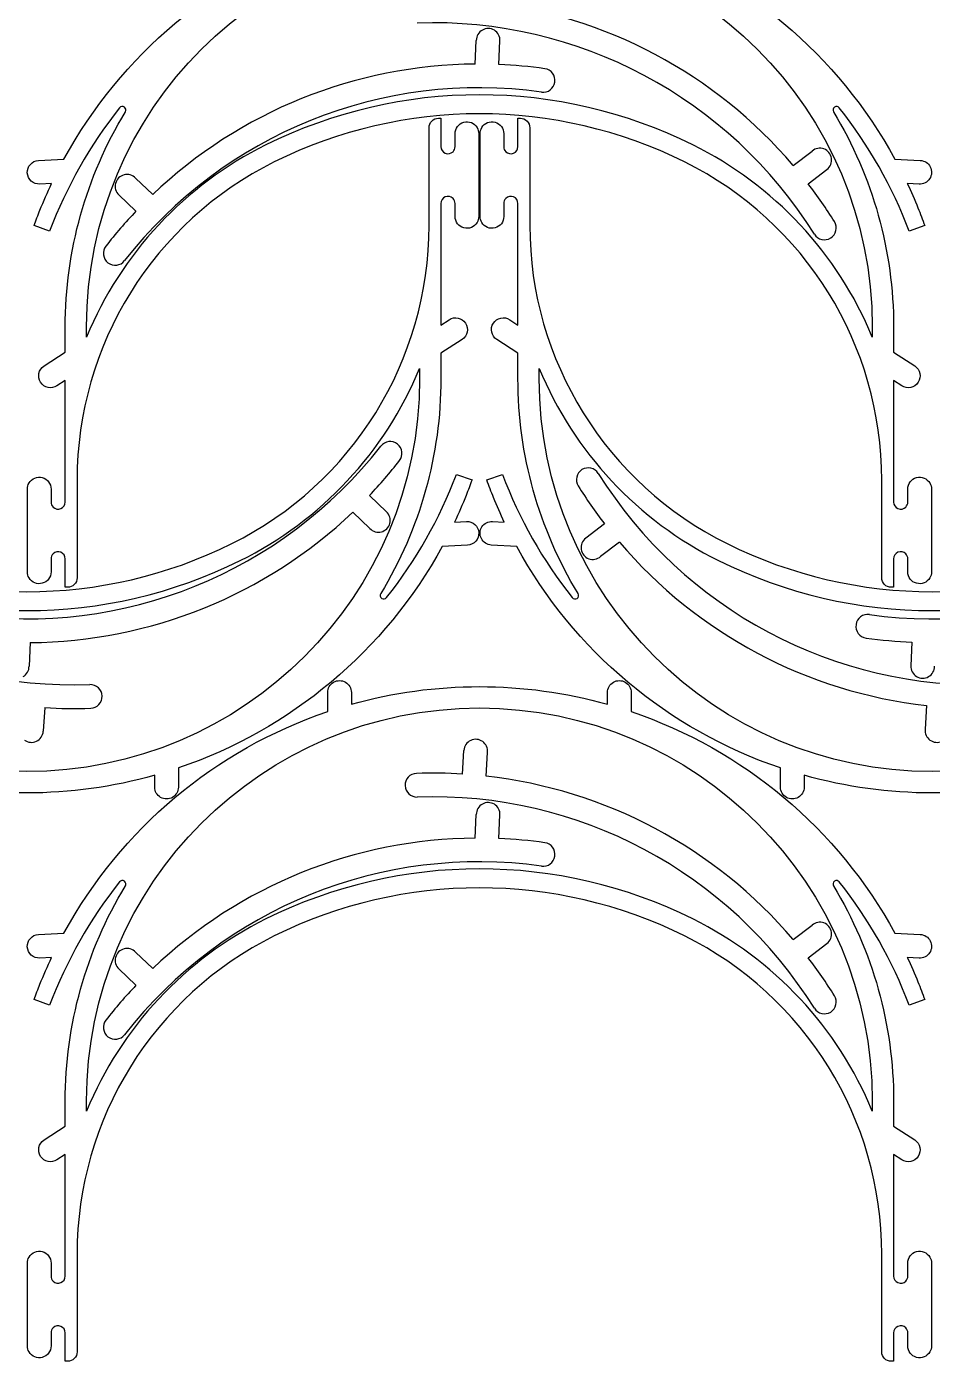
# Model space of a CAD drawing. Extents: x 5 to 3258, y 1 to 2262.
# Drawn here: x 1089 to 1632, y 1 to 800 of the extents above; entities that cross this region are included whole.
import ezdxf

# ---------------------------------------------------------------- set-up
doc = ezdxf.new("R2010")
doc.units = 0
doc.layers.add('Capa_1', color=7, linetype='CONTINUOUS')

msp = doc.modelspace()

# ---------------------------------------------------------------- linework, layer by layer
at = {"layer": 'Capa_1', "color": 7}
for points in [[(1357.899846, 777.524267), (1358.500259, 791.684768)], [(1372.075369, 777.278115), (1372.675782, 791.438616)], [(1335.855705, 745.1028), (1337.273031, 745.1028), (1337.273031, 735.181512)], [(1383.439096, 728.094898), (1383.439096, 735.181512), (1383.439096, 745.1028)], [(1330.186416, 680.882031), (1330.186416, 735.181512)], [(1390.52571, 739.43348), (1390.52571, 735.181512)], [(1096.323441, 719.847323), (1111.576234, 720.65344)], [(1548.316268, 716.843515), (1559.549779, 725.485766)], [(1557.239555, 705.826211), (1568.473066, 714.468463)], [(1104.148213, 706.067799), (1097.071476, 705.693852)], [(1164.72108, 699.474979), (1154.452468, 709.24411)], [(1623.631631, 705.694221), (1616.55491, 706.068196)], [(1154.695056, 689.450768), (1144.426447, 699.219899)], [(1337.273031, 694.079178), (1337.273031, 621.273827)], [(1103.000527, 677.491396), (1093.666551, 680.854164)], [(1378.49315, 624.488315), (1378.493348, 624.488712)], [(1378.493348, 624.488712), (1383.439096, 621.273827)], [(1595.627033, 620.209244), (1595.627033, 614.128844)], [(1608.382938, 620.208479), (1608.382938, 605.01115), (1608.384441, 605.036662), (1621.053436, 596.801364)], [(1349.943321, 612.60548), (1337.274315, 604.370183), (1337.272815, 604.395695)], [(1383.439096, 589.197997), (1383.439096, 604.395326), (1383.437594, 604.369814), (1370.768598, 612.605112)], [(1099.649661, 596.800996), (1112.318668, 605.036293), (1112.320167, 605.010781)], [(1396.195002, 589.197232), (1396.195002, 595.277632)], [(1112.319952, 515.327298), (1112.319952, 588.132649)], [(1613.328686, 584.917764), (1608.382938, 588.132649)], [(1613.328885, 584.918161), (1613.328686, 584.917764)], [(1119.406566, 528.524444), (1119.406566, 474.224964)], [(1346.592455, 531.91508), (1355.926431, 528.552312)], [(1364.785483, 528.551943), (1374.119461, 531.914712)], [(1294.488857, 519.251215), (1304.757466, 509.482084)], [(1284.462834, 509.227004), (1294.731445, 499.457874)], [(1345.44477, 503.338677), (1352.521507, 503.712624)], [(1368.190403, 503.712255), (1375.267124, 503.33828)], [(1435.239436, 502.319171), (1424.005925, 493.67692)], [(1444.162723, 491.301867), (1432.929212, 482.659616)], [(1608.382938, 481.311578), (1608.382938, 474.224964), (1608.382938, 464.303676), (1606.965616, 464.303676)], [(1113.737278, 464.303676), (1112.319952, 464.303676), (1112.319952, 474.224964)], [(1601.296324, 469.972996), (1601.296324, 474.224964)], [(1091.284067, 431.177716), (1090.683654, 417.017215)], [(1619.337597, 431.423868), (1618.737184, 417.263367)], [(1269.495544, 389.875377), (1269.495544, 401.347925)], [(1451.207789, 401.347925), (1451.207789, 389.875377)], [(1100.019407, 392.250521), (1099.136353, 378.104834)], [(1628.124864, 393.487462), (1627.241812, 379.341773)], [(1350.230532, 352.485768), (1351.113586, 366.631455)], [(1364.354127, 351.248827), (1365.237178, 365.394516)], [(1180.097439, 356.122006), (1180.097439, 344.649458)], [(1540.614246, 344.649458), (1540.614246, 356.122006)], [(1357.899846, 314.115174), (1358.500259, 328.275676)], [(1372.075369, 313.869022), (1372.675782, 328.029523)], [(1096.323441, 256.43823), (1111.576234, 257.244347)], [(1548.316268, 253.434422), (1559.549779, 262.076674)], [(1557.239555, 242.417118), (1568.473066, 251.05937)], [(1104.148213, 242.658706), (1097.071476, 242.284759)], [(1164.72108, 236.065886), (1154.452468, 245.835017)], [(1623.631631, 242.285128), (1616.55491, 242.659103)], [(1154.695056, 226.041675), (1144.426447, 235.810806)], [(1103.000527, 214.082303), (1093.666551, 217.445071)], [(1595.627033, 156.800151), (1595.627033, 150.719751)], [(1608.382938, 156.799386), (1608.382938, 141.602057), (1608.384441, 141.627569), (1621.053436, 133.392271)], [(1099.649661, 133.391903), (1112.318668, 141.6272), (1112.320167, 141.601689)], [(1112.319952, 51.918205), (1112.319952, 124.723556)], [(1613.328686, 121.508671), (1608.382938, 124.723556)], [(1613.328885, 121.509068), (1613.328686, 121.508671)], [(1119.406566, 65.115352), (1119.406566, 10.815871)], [(1608.382938, 17.902485), (1608.382938, 10.815871), (1608.382938, 0.894583), (1606.965616, 0.894583)], [(1113.737278, 0.894583), (1112.319952, 0.894583), (1112.319952, 10.815871)], [(1601.296324, 6.563903), (1601.296324, 10.815871)]]:
    msp.add_lwpolyline(points, dxfattribs=at)
for points in [[(1488.225455, 729.128662)], [(1503.59658, 480.277814)], [(1488.225455, 265.719569)]]:
    msp.add_lwpolyline(points, close=True, dxfattribs=at)
for points in [[(1125.07586, 620.209244), (1125.100561, 750.130895), (1230.429794, 855.440105), (1360.351447, 855.440105)], [(1360.351447, 855.440105), (1490.273099, 855.440105), (1595.602332, 750.130895), (1595.627033, 620.209244)], [(1111.576234, 720.65344), (1145.696517, 783.123167), (1202.070428, 830.469688), (1269.495544, 853.28447)], [(1451.207789, 853.28447), (1518.632755, 830.469727), (1575.006565, 783.123351), (1609.126863, 720.653808)], [(1548.316268, 716.843515), (1501.63586, 771.618978), (1435.868397, 806.588158), (1364.354127, 814.65792)], [(1560.94133, 675.683648), (1509.958578, 757.273103), (1419.321118, 805.465896), (1323.171201, 802.108268)], [(1369.293276, 797.786938), (1367.096497, 799.131684), (1364.343274, 799.179492), (1362.101131, 797.911827)], [(1362.101131, 797.911827), (1359.858989, 796.644161), (1358.48054, 794.260383), (1358.500259, 791.684768)], [(1372.675782, 791.438616), (1372.784911, 794.011994), (1371.490055, 796.442193), (1369.293276, 797.786938)], [(1357.899846, 777.524267), (1285.933819, 776.973989), (1216.871363, 749.070946), (1164.72108, 699.474979)], [(1399.517875, 774.77393), (1390.416379, 776.053057), (1381.258059, 776.888773), (1372.075369, 777.278115)], [(1397.545367, 760.738574), (1302.273137, 774.128211), (1207.09468, 735.673618), (1147.862796, 659.860267)], [(1488.225455, 729.128662), (1407.661421, 769.099614), (1313.041469, 769.099614), (1232.477435, 729.128662)], [(1405.547911, 766.770193), (1406.092528, 770.645407), (1403.392981, 774.228546), (1399.517875, 774.77393)], [(1397.545367, 760.738574), (1401.420689, 760.194723), (1405.003294, 762.894978), (1405.547911, 766.770193)], [(1144.836484, 751.325893), (1127.155386, 729.026946), (1113.042111, 704.119029), (1103.000527, 677.491396)], [(1147.716848, 751.750214), (1146.795303, 752.391518), (1145.533946, 752.205701), (1144.836484, 751.325893)], [(1148.319762, 748.901874), (1148.902418, 749.861576), (1148.638392, 751.108909), (1147.716848, 751.750214)], [(1483.186079, 718.971503), (1405.796983, 757.367243), (1314.905898, 757.367243), (1237.516803, 718.971503)], [(1572.986272, 751.750606), (1572.064722, 751.109309), (1571.800686, 749.861978), (1572.383335, 748.902271)], [(1575.866633, 751.326262), (1575.169178, 752.206076), (1573.907822, 752.391903), (1572.986272, 751.750606)], [(1617.702573, 677.491764), (1607.660994, 704.119397), (1593.547725, 729.027313), (1575.866633, 751.326262)], [(1112.320167, 620.208111), (1112.320175, 665.591673), (1124.772013, 710.105338), (1148.319762, 748.901874)], [(1330.186416, 739.43348), (1330.186409, 740.937074), (1330.783704, 742.379088), (1331.846902, 743.442292)], [(1331.846902, 743.442292), (1332.910101, 744.505497), (1334.352111, 745.102799), (1335.855705, 745.1028)], [(1350.985719, 742.723409), (1354.062259, 743.568877), (1357.324449, 742.254142), (1358.954954, 739.511632)], [(1361.757175, 739.511632), (1363.38768, 742.25414), (1366.64987, 743.568873), (1369.726407, 742.723406)], [(1383.439096, 745.1028), (1383.439096, 745.1028), (1384.856419, 745.1028), (1384.856419, 745.1028)], [(1384.856419, 745.1028), (1386.360013, 745.1028), (1387.802024, 744.505498), (1388.865223, 743.442293)], [(1388.865223, 743.442293), (1389.928423, 742.379089), (1390.525718, 740.937075), (1390.52571, 739.43348)], [(1572.383335, 748.902271), (1595.931092, 710.105727), (1608.382933, 665.592052), (1608.382938, 620.208479)], [(1330.186416, 735.181512), (1330.186416, 735.181512), (1330.186416, 739.43348), (1330.186416, 739.43348)], [(1337.273031, 735.181512), (1337.273031, 735.181512), (1337.273031, 728.094898), (1337.273031, 728.094898)], [(1345.776968, 735.890173), (1345.776988, 739.08077), (1347.90918, 741.877942), (1350.985719, 742.723409)], [(1345.776968, 728.094898), (1345.776968, 728.094898), (1345.776968, 735.890173), (1345.776968, 735.890173)], [(1358.954954, 739.511632), (1359.606365, 738.415957), (1359.950188, 737.164865), (1359.950196, 735.890173)], [(1359.950196, 735.890173), (1359.950196, 735.890173), (1359.950196, 686.283902), (1359.950196, 686.283902)], [(1360.761931, 735.890173), (1360.761939, 737.164866), (1361.105763, 738.415957), (1361.757175, 739.511632)], [(1360.761931, 686.283902), (1360.761931, 686.283902), (1360.761931, 735.890173), (1360.761931, 735.890173)], [(1369.726407, 742.723406), (1372.802945, 741.877939), (1374.935137, 739.080769), (1374.935159, 735.890173)], [(1374.935159, 735.890173), (1374.935159, 735.890173), (1374.935159, 728.094898), (1374.935159, 728.094898)], [(1390.52571, 735.181512), (1390.52571, 735.181512), (1390.52571, 680.882032), (1390.52571, 680.882031)], [(1232.477435, 729.128662), (1183.944426, 705.049541), (1145.786485, 664.192075), (1125.07586, 614.128844)], [(1337.273031, 728.094898), (1337.273032, 726.375138), (1338.30899, 724.824718), (1339.897841, 724.166595)], [(1344.531592, 725.088302), (1345.328991, 725.8857), (1345.776967, 726.967205), (1345.776968, 728.094898)], [(1374.935159, 728.094898), (1374.935159, 726.967206), (1375.383133, 725.885701), (1376.180532, 725.088302)], [(1380.814286, 724.166591), (1382.403137, 724.824715), (1383.439096, 726.375137), (1383.439096, 728.094898)], [(1595.627033, 614.128844), (1574.916407, 664.192075), (1536.758465, 705.049542), (1488.225455, 729.128662)], [(1566.634579, 726.730014), (1564.222269, 727.632756), (1561.510139, 727.156445), (1559.549779, 725.485766)], [(1089.625909, 712.396844), (1089.419452, 716.303193), (1092.417245, 719.638003), (1096.323441, 719.847323)], [(1339.897841, 724.166595), (1341.486691, 723.508471), (1343.315537, 723.87225), (1344.531592, 725.088302)], [(1376.180532, 725.088302), (1377.396587, 723.872248), (1379.225434, 723.508468), (1380.814286, 724.166591)], [(1571.16193, 721.140235), (1570.780002, 723.687452), (1569.046888, 725.827273), (1566.634579, 726.730014)], [(1568.473066, 714.468463), (1570.514534, 716.039), (1571.543857, 718.593019), (1571.16193, 721.140235)], [(1609.126863, 720.653808), (1609.126863, 720.653808), (1624.379666, 719.84772), (1624.379666, 719.84772)], [(1624.379666, 719.84772), (1626.907945, 719.714096), (1629.172884, 718.241802), (1630.321302, 715.985437)], [(1097.071476, 705.693852), (1093.164977, 705.490259), (1089.832366, 708.490496), (1089.625909, 712.396844)], [(1237.516803, 718.971503), (1165.168494, 683.07669), (1119.406557, 609.287774), (1119.406566, 528.524444)], [(1147.536501, 711.222188), (1145.043016, 710.576552), (1143.095704, 708.629591), (1142.449618, 706.136224)], [(1154.452468, 709.24411), (1152.677491, 711.110594), (1150.029985, 711.867823), (1147.536501, 711.222188)], [(1601.296324, 528.524445), (1601.296332, 609.287776), (1555.534391, 683.076692), (1483.186079, 718.971503)], [(1630.321302, 715.985437), (1631.46972, 713.729071), (1631.327146, 711.031429), (1629.947285, 708.908687)], [(1097.192713, 690.129323), (1099.347663, 695.512033), (1101.667254, 700.827359), (1104.148213, 706.067799)], [(1142.449618, 706.136224), (1141.803533, 703.642856), (1142.560284, 700.995214), (1144.426447, 699.219899)], [(1572.96094, 683.194372), (1568.09048, 690.988729), (1562.84382, 698.541598), (1557.239555, 705.826211)], [(1616.55491, 706.068196), (1618.833519, 701.255133), (1620.976048, 696.378816), (1622.979946, 691.445052)], [(1629.947285, 708.908687), (1628.567424, 706.785945), (1626.15991, 705.560597), (1623.631631, 705.694221)], [(1339.89788, 698.007412), (1338.309037, 697.349311), (1337.273066, 695.798922), (1337.273031, 694.079178)], [(1344.531592, 697.085688), (1343.315548, 698.30173), (1341.486723, 698.665514), (1339.89788, 698.007412)], [(1345.776968, 694.079178), (1345.776944, 695.206841), (1345.328971, 696.288311), (1344.531592, 697.085688)], [(1376.180532, 697.085688), (1375.383154, 696.28831), (1374.935182, 695.206841), (1374.935159, 694.079178)], [(1380.814246, 698.007415), (1379.225402, 698.665517), (1377.396576, 698.301732), (1376.180532, 697.085688)], [(1383.439096, 694.079178), (1383.439062, 695.798923), (1382.40309, 697.349313), (1380.814246, 698.007415)], [(1093.666551, 680.854164), (1094.787731, 683.966221), (1095.963298, 687.058414), (1097.192713, 690.129323)], [(1154.695056, 689.450768), (1148.360039, 682.791865), (1142.352629, 675.828796), (1136.694115, 668.586238)], [(1345.776968, 686.283902), (1345.776968, 686.283902), (1345.776968, 694.079178), (1345.776968, 694.079178)], [(1374.935159, 694.079178), (1374.935159, 694.079178), (1374.935159, 686.283902), (1374.935159, 686.283902)], [(1383.439096, 621.273827), (1383.439096, 621.273827), (1383.439096, 694.079178), (1383.439096, 694.079178)], [(1622.979946, 691.445052), (1624.402637, 687.942284), (1625.755109, 684.411405), (1627.036551, 680.854533)], [(1212.076179, 490.434973), (1284.424488, 526.329786), (1330.186426, 600.118702), (1330.186416, 680.882031)], [(1350.985692, 679.450617), (1347.909146, 680.2961), (1345.776962, 683.093295), (1345.776968, 686.283902)], [(1358.954954, 682.662387), (1357.324444, 679.919868), (1354.062238, 678.605134), (1350.985692, 679.450617)], [(1359.950196, 686.283902), (1359.950198, 685.009191), (1359.606375, 683.758079), (1358.954954, 682.662387)], [(1361.757175, 682.662387), (1361.105753, 683.758078), (1360.761929, 685.009191), (1360.761931, 686.283902)], [(1369.726435, 679.45062), (1366.64989, 678.605138), (1363.387686, 679.91987), (1361.757175, 682.662387)], [(1374.935159, 686.283902), (1374.935163, 683.093296), (1372.802979, 680.296103), (1369.726435, 679.45062)], [(1390.52571, 680.882031), (1390.525703, 600.1187), (1436.287644, 526.329784), (1508.635956, 490.434973)], [(1570.705754, 673.430394), (1574.024414, 675.504133), (1575.034023, 679.875303), (1572.96094, 683.194372)], [(1627.036551, 680.854533), (1627.036551, 680.854533), (1617.702573, 677.491764), (1617.702573, 677.491764)], [(1560.94133, 675.683648), (1563.015725, 672.365399), (1567.387095, 671.356655), (1570.705754, 673.430394)], [(1136.694115, 668.586238), (1134.285452, 665.502047), (1134.832618, 661.04929), (1137.916333, 658.640016)], [(1137.916333, 658.640016), (1141.000048, 656.230743), (1145.452913, 656.777029), (1147.862796, 659.860267)], [(1337.273031, 621.273827), (1337.273031, 621.273827), (1342.218764, 624.488712), (1342.218764, 624.488712)], [(1342.218764, 624.488712), (1345.499951, 626.614767), (1349.88308, 625.681775), (1352.013947, 622.403712)], [(1368.703739, 622.399585), (1370.833145, 625.675396), (1375.212158, 626.60973), (1378.49315, 624.488315)], [(1112.320167, 605.010781), (1112.320167, 605.010781), (1112.320167, 620.208111), (1112.320167, 620.208111)], [(1125.07586, 614.128844), (1125.07586, 614.128844), (1125.07586, 620.209244), (1125.07586, 620.209244)], [(1352.013947, 622.403712), (1354.144814, 619.125648), (1353.218255, 614.741155), (1349.943321, 612.60548)], [(1370.768598, 612.605112), (1367.497988, 614.742497), (1366.574332, 619.123775), (1368.703739, 622.399585)], [(1337.272815, 604.395695), (1337.272815, 604.395695), (1337.272815, 589.198365), (1337.272815, 589.198365)], [(1097.579035, 587.002764), (1095.448168, 590.280827), (1096.374728, 594.665321), (1099.649661, 596.800996)], [(1217.115547, 480.277814), (1265.648556, 504.356934), (1303.806498, 545.214401), (1324.517122, 595.277632)], [(1324.517122, 595.277632), (1324.517122, 595.277632), (1324.517122, 589.197232), (1324.517122, 589.197232)], [(1396.195002, 595.277632), (1416.905627, 545.214401), (1455.06357, 504.356934), (1503.59658, 480.277814)], [(1621.053436, 596.801364), (1624.324046, 594.663979), (1625.247702, 590.282701), (1623.118296, 587.006891)], [(1089.241536, 353.966371), (959.319883, 353.966371), (853.99065, 459.275581), (853.96595, 589.197232)], [(1324.517122, 589.197232), (1324.492422, 459.275581), (1219.163189, 353.966371), (1089.241536, 353.966371)], [(1107.374218, 584.917764), (1104.093032, 582.791709), (1099.709902, 583.724701), (1097.579035, 587.002764)], [(1112.319952, 588.132649), (1112.319952, 588.132649), (1107.374218, 584.917764), (1107.374218, 584.917764)], [(1337.272815, 589.198365), (1337.272807, 543.814803), (1324.82097, 499.301138), (1301.27322, 460.504602)], [(1419.438699, 460.504205), (1395.890942, 499.300749), (1383.439101, 543.814424), (1383.439096, 589.197997)], [(1631.470588, 353.966371), (1501.548935, 353.966371), (1396.219702, 459.275581), (1396.195002, 589.197232)], [(1608.382938, 588.132649), (1608.382938, 588.132649), (1608.382938, 515.327298), (1608.382938, 515.327298)], [(1623.118296, 587.006891), (1620.988889, 583.73108), (1616.609877, 582.796746), (1613.328885, 584.918161)], [(1866.746174, 589.197232), (1866.721474, 459.275581), (1761.392241, 353.966371), (1631.470588, 353.966371)], [(1311.26758, 550.061967), (1308.183866, 552.47124), (1303.731001, 551.924955), (1301.321117, 548.841717)], [(1051.638547, 447.96341), (1146.910776, 434.573773), (1242.089234, 473.028366), (1301.321117, 548.841717)], [(1312.489798, 540.115745), (1314.898462, 543.199937), (1314.351295, 547.652694), (1311.26758, 550.061967)], [(1593.867599, 447.96341), (1689.139828, 434.573773), (1784.318286, 473.028366), (1843.550169, 548.841717)], [(1294.488857, 519.251215), (1300.823874, 525.910118), (1306.831284, 532.873187), (1312.489798, 540.115745)], [(1431.537661, 532.461734), (1429.463265, 535.779983), (1425.091896, 536.788728), (1421.773236, 534.714988)], [(889.308609, 532.461734), (940.291361, 450.872279), (1030.928821, 402.679487), (1127.078738, 406.037114)], [(1090.638029, 526.744089), (1092.268539, 529.486608), (1095.530744, 530.801341), (1098.60729, 529.955859)], [(1098.60729, 529.955859), (1101.683836, 529.110376), (1103.81602, 526.313181), (1103.816015, 523.122574)], [(1304.756498, 458.080583), (1322.437597, 480.37953), (1336.550871, 505.287447), (1346.592455, 531.91508)], [(1355.926431, 528.552312), (1354.805252, 525.440255), (1353.629684, 522.348062), (1352.400269, 519.277153)], [(1368.842088, 517.961424), (1367.419397, 521.464191), (1366.066925, 524.995071), (1364.785483, 528.551943)], [(1374.119461, 531.914712), (1384.161041, 505.287079), (1398.274309, 480.379163), (1415.955402, 458.080214)], [(1421.773236, 534.714988), (1418.454577, 532.641249), (1417.444968, 528.270079), (1419.518051, 524.95101)], [(1431.537661, 532.461734), (1482.520413, 450.872279), (1573.157873, 402.679487), (1669.30779, 406.037114)], [(1601.296324, 474.224964), (1601.296324, 474.224964), (1601.296324, 528.524444), (1601.296324, 528.524445)], [(1616.886875, 523.122574), (1616.886872, 526.31318), (1619.019055, 529.110373), (1622.0956, 529.955856)], [(1622.0956, 529.955856), (1625.172144, 530.801338), (1628.434349, 529.486606), (1630.06486, 526.744089)], [(1089.642786, 523.122574), (1089.642784, 524.397285), (1089.986607, 525.648397), (1090.638029, 526.744089)], [(1089.642786, 473.516303), (1089.642786, 473.516303), (1089.642786, 523.122574), (1089.642786, 523.122574)], [(1103.816015, 523.122574), (1103.816015, 523.122574), (1103.816015, 515.327298), (1103.816015, 515.327298)], [(1419.518051, 524.95101), (1424.388511, 517.156653), (1429.63517, 509.603784), (1435.239436, 502.319171)], [(1616.886875, 515.327298), (1616.886875, 515.327298), (1616.886875, 523.122574), (1616.886875, 523.122574)], [(1630.06486, 526.744089), (1630.716282, 525.648397), (1631.060105, 524.397285), (1631.060104, 523.122574)], [(1631.060104, 523.122574), (1631.060104, 523.122574), (1631.060104, 473.516303), (1631.060104, 473.516303)], [(1103.816015, 515.327298), (1103.816038, 514.199635), (1104.264012, 513.118165), (1105.061391, 512.320788)], [(1105.061391, 512.320788), (1106.277435, 511.104746), (1108.10626, 510.740962), (1109.695103, 511.399064)], [(1109.695103, 511.399064), (1111.283945, 512.057165), (1112.319916, 513.607554), (1112.319952, 515.327298)], [(1352.400269, 519.277153), (1350.24532, 513.894443), (1347.925729, 508.579117), (1345.44477, 503.338677)], [(1375.267124, 503.33828), (1372.988515, 508.151343), (1370.845986, 513.02766), (1368.842088, 517.961424)], [(1608.382938, 515.327298), (1608.382973, 513.607553), (1609.418944, 512.057163), (1611.007788, 511.399061)], [(1611.007788, 511.399061), (1612.596632, 510.740959), (1614.425459, 511.104744), (1615.641502, 512.320788)], [(1615.641502, 512.320788), (1616.43888, 513.118165), (1616.886853, 514.199635), (1616.886875, 515.327298)], [(1091.284067, 431.177716), (1163.250095, 431.727994), (1232.312551, 459.631038), (1284.462834, 509.227004)], [(1306.734295, 502.56576), (1307.380381, 505.059127), (1306.62363, 507.70677), (1304.757466, 509.482084)], [(1352.521507, 503.712624), (1356.428005, 503.916217), (1359.760617, 500.91598), (1359.967074, 497.009632)], [(1361.87475, 500.497789), (1363.254611, 502.620531), (1365.662124, 503.845879), (1368.190403, 503.712255)], [(1294.731445, 499.457874), (1296.506423, 497.59139), (1299.153929, 496.834161), (1301.647413, 497.479796)], [(1301.647413, 497.479796), (1304.140897, 498.125431), (1306.08821, 500.072392), (1306.734295, 502.56576)], [(1359.967074, 497.009632), (1360.173531, 493.103283), (1357.175738, 489.768473), (1353.269542, 489.559153)], [(1361.500732, 493.421039), (1360.352314, 495.677405), (1360.494889, 498.375047), (1361.87475, 500.497789)], [(966.406904, 490.434973), (1043.795999, 452.039233), (1134.687084, 452.039233), (1212.076179, 490.434973)], [(1338.016748, 488.753036), (1303.896466, 426.283309), (1247.522555, 378.936788), (1180.097439, 356.122006)], [(1353.269542, 489.559153), (1353.269542, 489.559153), (1338.016748, 488.753036), (1338.016748, 488.753036)], [(1367.442369, 489.558756), (1364.914089, 489.692379), (1362.64915, 491.164674), (1361.500732, 493.421039)], [(1382.695172, 488.752668), (1382.695172, 488.752668), (1367.442369, 489.558756), (1367.442369, 489.558756)], [(1540.614246, 356.122006), (1473.18928, 378.936749), (1416.815469, 426.283125), (1382.695172, 488.752668)], [(1424.005925, 493.67692), (1421.964456, 492.106382), (1420.935133, 489.552363), (1421.317061, 487.005147)], [(1444.162723, 491.301867), (1490.843131, 436.526404), (1556.610593, 401.557224), (1628.124864, 393.487462)], [(1508.635956, 490.434973), (1586.025051, 452.039233), (1676.916136, 452.039233), (1754.305231, 490.434973)], [(961.367528, 480.277814), (1041.931561, 440.306862), (1136.551513, 440.306862), (1217.115547, 480.277814)], [(1105.061391, 484.318174), (1104.263991, 483.520775), (1103.816016, 482.439271), (1103.816015, 481.311578)], [(1103.816015, 481.311578), (1103.816015, 481.311578), (1103.816015, 473.516303), (1103.816015, 473.516303)], [(1109.695142, 485.239881), (1108.106292, 485.898005), (1106.277446, 485.534226), (1105.061391, 484.318174)], [(1112.319952, 481.311578), (1112.319951, 483.031338), (1111.283992, 484.581758), (1109.695142, 485.239881)], [(1112.319952, 474.224964), (1112.319952, 474.224964), (1112.319952, 481.311578), (1112.319952, 481.311578)], [(1421.317061, 487.005147), (1421.698988, 484.457931), (1423.432102, 482.318109), (1425.844412, 481.415368)], [(1425.844412, 481.415368), (1428.256722, 480.512627), (1430.968852, 480.988937), (1432.929212, 482.659616)], [(1503.59658, 480.277814), (1584.160613, 440.306862), (1678.780565, 440.306862), (1759.344599, 480.277814)], [(1611.007749, 485.239884), (1609.418897, 484.581761), (1608.382938, 483.031339), (1608.382938, 481.311578)], [(1615.641502, 484.318174), (1614.425448, 485.534228), (1612.596601, 485.898008), (1611.007749, 485.239884)], [(1616.886875, 481.311578), (1616.886875, 482.43927), (1616.438901, 483.520775), (1615.641502, 484.318174)], [(1616.886875, 473.516303), (1616.886875, 473.516303), (1616.886875, 481.311578), (1616.886875, 481.311578)], [(1090.638029, 469.894844), (1089.986617, 470.990519), (1089.642794, 472.241611), (1089.642786, 473.516303)], [(1103.816015, 473.516303), (1103.815995, 470.325706), (1101.683802, 467.528534), (1098.607263, 466.683066)], [(1119.406566, 474.224964), (1119.406566, 474.224964), (1119.406566, 469.972996), (1119.406566, 469.972996)], [(1622.095627, 466.68307), (1619.019089, 467.528537), (1616.886897, 470.325707), (1616.886875, 473.516303)], [(1631.060104, 473.516303), (1631.060095, 472.24161), (1630.716272, 470.990519), (1630.06486, 469.894844)], [(1098.607263, 466.683066), (1095.530724, 465.837599), (1092.268533, 467.152334), (1090.638029, 469.894844)], [(1117.74608, 465.964184), (1116.682882, 464.900979), (1115.240872, 464.303677), (1113.737278, 464.303676)], [(1119.406566, 469.972996), (1119.406574, 468.469402), (1118.809279, 467.027388), (1117.74608, 465.964184)], [(1602.956811, 465.964183), (1601.893612, 467.027387), (1601.296317, 468.469401), (1601.296324, 469.972996)], [(1606.965616, 464.303676), (1605.462021, 464.303676), (1604.02001, 464.900978), (1602.956811, 465.964183)], [(1630.06486, 469.894844), (1628.434354, 467.152336), (1625.172165, 465.837603), (1622.095627, 466.68307)], [(1301.27322, 460.504602), (1300.690564, 459.5449), (1300.95459, 458.297567), (1301.876135, 457.656262)], [(1301.876135, 457.656262), (1302.797679, 457.014958), (1304.059036, 457.200775), (1304.756498, 458.080583)], [(1415.955402, 458.080214), (1416.652856, 457.2004), (1417.914212, 457.014573), (1418.835762, 457.65587)], [(1418.835762, 457.65587), (1419.757312, 458.297167), (1420.021348, 459.544498), (1419.438699, 460.504205)], [(1593.867599, 447.96341), (1589.992276, 448.50726), (1586.409671, 445.807005), (1585.865055, 441.931791)], [(1585.865055, 441.931791), (1585.320438, 438.056576), (1588.019984, 434.473437), (1591.895091, 433.928054)], [(1591.895091, 433.928054), (1600.996586, 432.648927), (1610.154907, 431.813211), (1619.337597, 431.423868)], [(1087.082782, 410.790157), (1089.324925, 412.057822), (1090.703373, 414.4416), (1090.683654, 417.017215)], [(1618.737184, 417.263367), (1618.628054, 414.68999), (1619.92291, 412.259791), (1622.11969, 410.915045)], [(1629.311834, 410.790157), (1631.553977, 412.057822), (1632.932425, 414.4416), (1632.912706, 417.017215)], [(1273.038852, 407.485114), (1275.231458, 408.751016), (1277.932861, 408.751016), (1280.125467, 407.485114)], [(1283.668775, 394.261311), (1333.81954, 408.353545), (1386.883796, 408.353545), (1437.03456, 394.261311)], [(1440.577867, 407.485113), (1442.770474, 408.751014), (1445.471876, 408.751014), (1447.664482, 407.485113)], [(1622.11969, 410.915045), (1624.316469, 409.5703), (1627.069691, 409.522491), (1629.311834, 410.790157)], [(1134.406967, 399.202043), (1134.270404, 403.112957), (1130.989678, 406.172904), (1127.078738, 406.037114)], [(1269.495544, 401.347925), (1269.495544, 403.879729), (1270.846245, 406.219212), (1273.038852, 407.485114)], [(1280.125467, 407.485114), (1282.318074, 406.219212), (1283.668775, 403.879729), (1283.668775, 401.347925)], [(1283.668775, 401.347925), (1283.668775, 401.347925), (1283.668775, 394.261311), (1283.668775, 394.261311)], [(1437.03456, 401.347925), (1437.03456, 403.879728), (1438.385261, 406.219211), (1440.577867, 407.485113)], [(1437.03456, 394.261311), (1437.03456, 394.261311), (1437.03456, 401.347925), (1437.03456, 401.347925)], [(1447.664482, 407.485113), (1449.857088, 406.219211), (1451.207789, 403.879728), (1451.207789, 401.347925)], [(1100.019407, 392.250521), (1109.192493, 391.677877), (1118.388002, 391.551708), (1127.573346, 391.872462)], [(1125.07586, 156.800151), (1125.100561, 286.721802), (1230.429794, 392.031012), (1360.351447, 392.031012)], [(1127.573346, 391.872462), (1131.484232, 392.009799), (1134.54353, 395.291129), (1134.406967, 399.202043)], [(1360.351447, 392.031012), (1490.273099, 392.031012), (1595.602332, 286.721802), (1595.627033, 156.800151)], [(1111.576234, 257.244347), (1145.696517, 319.714074), (1202.070428, 367.060595), (1269.495544, 389.875377)], [(1451.207789, 389.875377), (1518.632755, 367.060634), (1575.006565, 319.714258), (1609.126863, 257.244715)], [(1095.108822, 372.144767), (1097.434148, 373.252543), (1098.97593, 375.53412), (1099.136353, 378.104834)], [(1627.241812, 379.341773), (1626.952936, 376.782309), (1628.074648, 374.267464), (1630.172015, 372.772351)], [(1087.942963, 372.772351), (1090.040329, 371.277237), (1092.783496, 371.036992), (1095.108822, 372.144767)], [(1355.141117, 372.591522), (1352.815791, 371.483747), (1351.274009, 369.20217), (1351.113586, 366.631455)], [(1362.306976, 371.963939), (1360.20961, 373.459052), (1357.466443, 373.699297), (1355.141117, 372.591522)], [(1365.237178, 365.394516), (1365.526055, 367.95398), (1364.404342, 370.468825), (1362.306976, 371.963939)], [(1630.172015, 372.772351), (1632.269381, 371.277237), (1635.012548, 371.036992), (1637.337874, 372.144767)], [(1165.924208, 351.736072), (1115.773443, 337.643838), (1062.709187, 337.643838), (1012.558422, 351.736072)], [(1165.924208, 344.649458), (1165.924208, 344.649458), (1165.924208, 351.736072), (1165.924208, 351.736072)], [(1322.676593, 352.863827), (1318.765706, 352.726491), (1315.706408, 349.44516), (1315.842971, 345.534246)], [(1350.230532, 352.485768), (1341.057446, 353.058412), (1331.861937, 353.184581), (1322.676593, 352.863827)], [(1708.15326, 351.736072), (1658.002495, 337.643838), (1604.938239, 337.643838), (1554.787474, 351.736072)], [(1554.787474, 351.736072), (1554.787474, 351.736072), (1554.787474, 344.649458), (1554.787474, 344.649458)], [(1169.467515, 338.512269), (1167.274909, 339.778171), (1165.924208, 342.117654), (1165.924208, 344.649458)], [(1180.097439, 344.649458), (1180.097439, 342.117654), (1178.746737, 339.778171), (1176.554131, 338.512269)], [(1315.842971, 345.534246), (1315.979534, 341.623333), (1319.26026, 338.563386), (1323.171201, 338.699175)], [(1548.316268, 253.434422), (1501.63586, 308.209885), (1435.868397, 343.179066), (1364.354127, 351.248827)], [(1544.157553, 338.51227), (1541.964947, 339.778172), (1540.614246, 342.117655), (1540.614246, 344.649458)], [(1554.787474, 344.649458), (1554.787474, 342.117655), (1553.436773, 339.778172), (1551.244167, 338.51227)], [(1176.554131, 338.512269), (1174.361524, 337.246367), (1171.660122, 337.246367), (1169.467515, 338.512269)], [(1560.94133, 212.274555), (1509.958578, 293.86401), (1419.321118, 342.056803), (1323.171201, 338.699175)], [(1369.293276, 334.377845), (1367.096497, 335.722591), (1364.343274, 335.7704), (1362.101131, 334.502734)], [(1551.244167, 338.51227), (1549.051561, 337.246369), (1546.350159, 337.246369), (1544.157553, 338.51227)], [(1362.101131, 334.502734), (1359.858989, 333.235068), (1358.48054, 330.85129), (1358.500259, 328.275676)], [(1372.675782, 328.029523), (1372.784911, 330.602901), (1371.490055, 333.0331), (1369.293276, 334.377845)], [(1357.899846, 314.115174), (1285.933819, 313.564896), (1216.871363, 285.661853), (1164.72108, 236.065886)], [(1399.517875, 311.364837), (1390.416379, 312.643964), (1381.258059, 313.47968), (1372.075369, 313.869022)], [(1397.545367, 297.329481), (1302.273137, 310.719118), (1207.09468, 272.264525), (1147.862796, 196.451174)], [(1488.225455, 265.719569), (1407.661421, 305.690521), (1313.041469, 305.690521), (1232.477435, 265.719569)], [(1405.547911, 303.3611), (1406.092528, 307.236314), (1403.392981, 310.819453), (1399.517875, 311.364837)], [(1397.545367, 297.329481), (1401.420689, 296.78563), (1405.003294, 299.485885), (1405.547911, 303.3611)], [(1144.836484, 287.9168), (1127.155386, 265.617853), (1113.042111, 240.709936), (1103.000527, 214.082303)], [(1147.716848, 288.341121), (1146.795303, 288.982425), (1145.533946, 288.796608), (1144.836484, 287.9168)], [(1148.319762, 285.492781), (1148.902418, 286.452483), (1148.638392, 287.699816), (1147.716848, 288.341121)], [(1483.186079, 255.56241), (1405.796983, 293.95815), (1314.905898, 293.95815), (1237.516803, 255.56241)], [(1572.986272, 288.341513), (1572.064722, 287.700216), (1571.800686, 286.452885), (1572.383335, 285.493178)], [(1575.866633, 287.917169), (1575.169178, 288.796983), (1573.907822, 288.98281), (1572.986272, 288.341513)], [(1617.702573, 214.082671), (1607.660994, 240.710304), (1593.547725, 265.61822), (1575.866633, 287.917169)], [(1112.320167, 156.799018), (1112.320175, 202.18258), (1124.772013, 246.696245), (1148.319762, 285.492781)], [(1572.383335, 285.493178), (1595.931092, 246.696634), (1608.382933, 202.182959), (1608.382938, 156.799386)], [(1232.477435, 265.719569), (1183.944426, 241.640449), (1145.786485, 200.782982), (1125.07586, 150.719751)], [(1595.627033, 150.719751), (1574.916407, 200.782982), (1536.758465, 241.640449), (1488.225455, 265.719569)], [(1566.634579, 263.320921), (1564.222269, 264.223663), (1561.510139, 263.747352), (1559.549779, 262.076674)], [(1089.625909, 248.987751), (1089.419452, 252.8941), (1092.417245, 256.22891), (1096.323441, 256.43823)], [(1571.16193, 257.731142), (1570.780002, 260.278359), (1569.046888, 262.41818), (1566.634579, 263.320921)], [(1568.473066, 251.05937), (1570.514534, 252.629907), (1571.543857, 255.183926), (1571.16193, 257.731142)], [(1609.126863, 257.244715), (1609.126863, 257.244715), (1624.379666, 256.438627), (1624.379666, 256.438627)], [(1624.379666, 256.438627), (1626.907945, 256.305004), (1629.172884, 254.832709), (1630.321302, 252.576344)], [(1097.071476, 242.284759), (1093.164977, 242.081166), (1089.832366, 245.081403), (1089.625909, 248.987751)], [(1237.516803, 255.56241), (1165.168494, 219.667597), (1119.406557, 145.878681), (1119.406566, 65.115352)], [(1147.536501, 247.813095), (1145.043016, 247.167459), (1143.095704, 245.220498), (1142.449618, 242.727131)], [(1154.452468, 245.835017), (1152.677491, 247.701501), (1150.029985, 248.45873), (1147.536501, 247.813095)], [(1601.296324, 65.115352), (1601.296332, 145.878683), (1555.534391, 219.667599), (1483.186079, 255.56241)], [(1630.321302, 252.576344), (1631.46972, 250.319978), (1631.327146, 247.622336), (1629.947285, 245.499594)], [(1097.192713, 226.72023), (1099.347663, 232.10294), (1101.667254, 237.418266), (1104.148213, 242.658706)], [(1142.449618, 242.727131), (1141.803533, 240.233763), (1142.560284, 237.586121), (1144.426447, 235.810806)], [(1572.96094, 219.785279), (1568.09048, 227.579636), (1562.84382, 235.132505), (1557.239555, 242.417118)], [(1616.55491, 242.659103), (1618.833519, 237.84604), (1620.976048, 232.969723), (1622.979946, 228.035959)], [(1629.947285, 245.499594), (1628.567424, 243.376852), (1626.15991, 242.151504), (1623.631631, 242.285128)], [(1093.666551, 217.445071), (1094.787731, 220.557128), (1095.963298, 223.649321), (1097.192713, 226.72023)], [(1154.695056, 226.041675), (1148.360039, 219.382772), (1142.352629, 212.419703), (1136.694115, 205.177145)], [(1622.979946, 228.035959), (1624.402637, 224.533192), (1625.755109, 221.002312), (1627.036551, 217.44544)], [(1570.705754, 210.021301), (1574.024414, 212.09504), (1575.034023, 216.46621), (1572.96094, 219.785279)], [(1627.036551, 217.44544), (1627.036551, 217.44544), (1617.702573, 214.082671), (1617.702573, 214.082671)], [(1560.94133, 212.274555), (1563.015725, 208.956306), (1567.387095, 207.947562), (1570.705754, 210.021301)], [(1136.694115, 205.177145), (1134.285452, 202.092954), (1134.832618, 197.640197), (1137.916333, 195.230924)], [(1137.916333, 195.230924), (1141.000048, 192.82165), (1145.452913, 193.367936), (1147.862796, 196.451174)], [(1112.320167, 141.601689), (1112.320167, 141.601689), (1112.320167, 156.799018), (1112.320167, 156.799018)], [(1125.07586, 150.719751), (1125.07586, 150.719751), (1125.07586, 156.800151), (1125.07586, 156.800151)], [(1097.579035, 123.593671), (1095.448168, 126.871735), (1096.374728, 131.256228), (1099.649661, 133.391903)], [(1621.053436, 133.392271), (1624.324046, 131.254886), (1625.247702, 126.873608), (1623.118296, 123.597798)], [(1107.374218, 121.508671), (1104.093032, 119.382616), (1099.709902, 120.315608), (1097.579035, 123.593671)], [(1112.319952, 124.723556), (1112.319952, 124.723556), (1107.374218, 121.508671), (1107.374218, 121.508671)], [(1608.382938, 124.723556), (1608.382938, 124.723556), (1608.382938, 51.918205), (1608.382938, 51.918205)], [(1623.118296, 123.597798), (1620.988889, 120.321987), (1616.609877, 119.387654), (1613.328885, 121.509068)], [(1090.638029, 63.334996), (1092.268539, 66.077515), (1095.530744, 67.392249), (1098.60729, 66.546766)], [(1098.60729, 66.546766), (1101.683836, 65.701283), (1103.81602, 62.904088), (1103.816015, 59.713481)], [(1601.296324, 10.815871), (1601.296324, 10.815871), (1601.296324, 65.115351), (1601.296324, 65.115352)], [(1616.886875, 59.713481), (1616.886872, 62.904087), (1619.019055, 65.70128), (1622.0956, 66.546763)], [(1622.0956, 66.546763), (1625.172144, 67.392245), (1628.434349, 66.077513), (1630.06486, 63.334996)], [(1089.642786, 59.713481), (1089.642784, 60.988192), (1089.986607, 62.239304), (1090.638029, 63.334996)], [(1089.642786, 10.10721), (1089.642786, 10.10721), (1089.642786, 59.713481), (1089.642786, 59.713481)], [(1103.816015, 59.713481), (1103.816015, 59.713481), (1103.816015, 51.918205), (1103.816015, 51.918205)], [(1616.886875, 51.918205), (1616.886875, 51.918205), (1616.886875, 59.713481), (1616.886875, 59.713481)], [(1630.06486, 63.334996), (1630.716282, 62.239305), (1631.060105, 60.988192), (1631.060104, 59.713481)], [(1631.060104, 59.713481), (1631.060104, 59.713481), (1631.060104, 10.10721), (1631.060104, 10.10721)], [(1103.816015, 51.918205), (1103.816038, 50.790542), (1104.264012, 49.709072), (1105.061391, 48.911695)], [(1105.061391, 48.911695), (1106.277435, 47.695653), (1108.10626, 47.331869), (1109.695103, 47.989971)], [(1109.695103, 47.989971), (1111.283945, 48.648072), (1112.319916, 50.198461), (1112.319952, 51.918205)], [(1608.382938, 51.918205), (1608.382973, 50.19846), (1609.418944, 48.64807), (1611.007788, 47.989968)], [(1611.007788, 47.989968), (1612.596632, 47.331866), (1614.425459, 47.695651), (1615.641502, 48.911695)], [(1615.641502, 48.911695), (1616.43888, 49.709073), (1616.886853, 50.790542), (1616.886875, 51.918205)], [(1105.061391, 20.909081), (1104.263991, 20.111683), (1103.816016, 19.030178), (1103.816015, 17.902485)], [(1103.816015, 17.902485), (1103.816015, 17.902485), (1103.816015, 10.10721), (1103.816015, 10.10721)], [(1109.695142, 21.830788), (1108.106292, 22.488912), (1106.277446, 22.125133), (1105.061391, 20.909081)], [(1112.319952, 17.902485), (1112.319951, 19.622245), (1111.283992, 21.172665), (1109.695142, 21.830788)], [(1112.319952, 10.815871), (1112.319952, 10.815871), (1112.319952, 17.902485), (1112.319952, 17.902485)], [(1611.007749, 21.830792), (1609.418897, 21.172668), (1608.382938, 19.622246), (1608.382938, 17.902485)], [(1615.641502, 20.909081), (1614.425448, 22.125135), (1612.596601, 22.488915), (1611.007749, 21.830792)], [(1616.886875, 17.902485), (1616.886875, 19.030177), (1616.438901, 20.111682), (1615.641502, 20.909081)], [(1616.886875, 10.10721), (1616.886875, 10.10721), (1616.886875, 17.902485), (1616.886875, 17.902485)], [(1090.638029, 6.485751), (1089.986617, 7.581426), (1089.642794, 8.832518), (1089.642786, 10.10721)], [(1103.816015, 10.10721), (1103.815995, 6.916613), (1101.683802, 4.119441), (1098.607263, 3.273974)], [(1119.406566, 10.815871), (1119.406566, 10.815871), (1119.406566, 6.563903), (1119.406566, 6.563903)], [(1622.095627, 3.273977), (1619.019089, 4.119444), (1616.886897, 6.916614), (1616.886875, 10.10721)], [(1631.060104, 10.10721), (1631.060095, 8.832518), (1630.716272, 7.581426), (1630.06486, 6.485751)], [(1098.607263, 3.273974), (1095.530724, 2.428506), (1092.268533, 3.743241), (1090.638029, 6.485751)], [(1117.74608, 2.555091), (1116.682882, 1.491886), (1115.240872, 0.894584), (1113.737278, 0.894583)], [(1119.406566, 6.563903), (1119.406574, 5.060309), (1118.809279, 3.618295), (1117.74608, 2.555091)], [(1602.956811, 2.55509), (1601.893612, 3.618294), (1601.296317, 5.060308), (1601.296324, 6.563903)], [(1606.965616, 0.894583), (1605.462021, 0.894583), (1604.02001, 1.491885), (1602.956811, 2.55509)], [(1630.06486, 6.485751), (1628.434354, 3.743243), (1625.172165, 2.42851), (1622.095627, 3.273977)]]:
    msp.add_open_spline(points, degree=3, dxfattribs=at)

doc.saveas('drawing.dxf')
